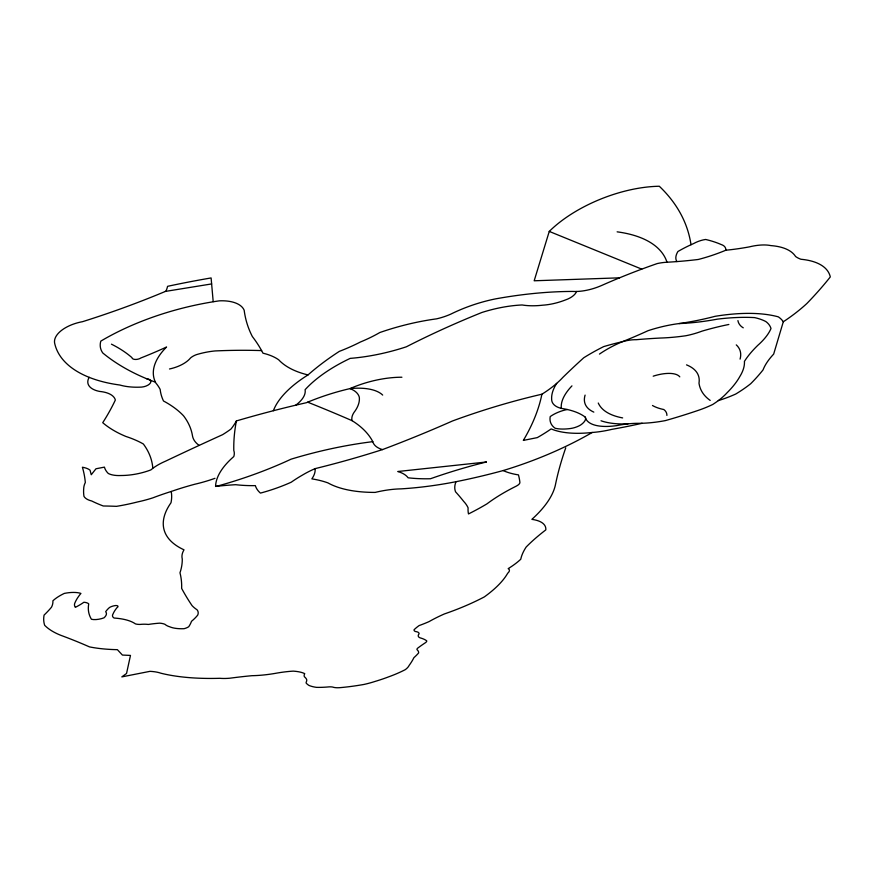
<?xml version="1.0" encoding="UTF-8"?>
<svg xmlns="http://www.w3.org/2000/svg" width="874" height="874" viewBox="0 0 874 874"><rect width="100%" height="100%" fill="white"/><g stroke="black" fill="none" stroke-linecap="round" stroke-linejoin="round"><path stroke-width="1.31" d="M691.006 244.731A399.637 192.531 -15.4 0 0 659.302 186.249A93.125 44.913 -21.2 0 0 549.254 231.413L534.178 280.783L619.535 277.834M273.376 410.725A102.608 46.584 -16.2 0 1 308.019 374.924A202.997 89.64 -17.6 0 1 339.341 351.37A124.053 63.278 -15.4 0 0 360.503 341.963A92.273 46.497 -15.9 0 0 379.851 332.513A138.114 62.502 -16.8 0 1 436.563 318.846A38.161 18.715 -17.9 0 0 450.798 314.127A86.701 40.062 -18.3 0 1 495.744 298.842A246.697 106.027 -17.4 0 1 572.896 291.435A36.588 17.382 -20.5 0 0 601.913 285.361A290.102 117.782 -20.3 0 1 657.27 263.555A35.637 16.311 -21.1 0 1 666.993 262.233A398.544 205.761 -27.1 0 0 698.282 259.469A100.39 47.884 -22.8 0 0 725.824 250.226A194.072 93.693 -24.8 0 0 749.324 246.883A39.8 17.677 -22.4 0 1 770.89 245.605A75.022 32.972 -21.9 0 1 795.559 256.475A62.065 27.094 -23.9 0 0 800.934 259.261A90.634 38.675 -21.9 0 1 830.3 276.927A415.882 203.292 -18.6 0 1 806.877 303.497A123.016 53.838 -21.7 0 1 783.301 321.774L773.665 354.101A89.257 34.654 -22.2 0 0 763.078 369.844A198.311 84.265 -19.3 0 1 750.711 383.708A84.09 34.37 -20.5 0 1 735.733 394.032A59.585 24.09 -20.8 0 1 718.297 400.609M165.437 291.403L211.628 283.93M549.254 231.413L641.756 269.126M213.19 301.639L211.104 277.943A464.181 196.814 -13.4 0 0 167.568 286.322A60.754 32.294 -11.6 0 1 165.896 291.206A810.941 574.163 0.8 0 1 82.593 321.665A30.721 15.699 -11.2 0 0 54.8 343.843A132.684 68.27 -13.2 0 0 119.836 385.019A48.78 24.155 -12.5 0 0 141.719 387.084A8.194 3.988 -12.4 0 0 150.503 382.823A8.194 3.988 -12.4 0 0 146.471 378.671M565.74 447.838A1519.209 423.049 -28.3 0 0 555.394 484.983A159.483 62.83 -16.2 0 1 531.862 519.364A49.774 18.365 -17.2 0 1 545.802 529.895A187.659 64.13 -19.1 0 0 526.17 547.026A132.99 46.683 -18.8 0 0 520.773 559.218A68.063 24.843 -16.7 0 1 508.176 568.635A12.695 4.501 -17 0 1 507.652 573.3A125.638 45.35 -15.8 0 1 484.316 596.92A120.776 43.951 -16.1 0 1 444.451 613.919A74.454 24.701 -16.6 0 0 429.101 621.589A61.945 21.774 -15.9 0 1 419.094 625.587A48.125 16.158 -16.4 0 0 414.068 629.75A9.789 3.321 -16.1 0 0 415.696 631.563A12.498 4.217 -15.9 0 1 419.105 633.759A14.694 4.938 -16.1 0 0 420.176 637.878A55.685 18.409 -15.5 0 1 426.774 640.893A6.981 2.327 -16 0 1 425.419 642.707A116.362 37.079 -16.8 0 0 417.783 648.082A6.02 1.988 -16 0 0 417.215 649.895A29.803 9.8 -15.6 0 1 418.624 652.944A86.985 29.071 -15.1 0 1 413.894 657.685A187.965 62.644 -14 0 1 409.119 665.442A25.335 8.227 -15.6 0 1 405.361 669.604A56.209 18.529 -15.4 0 1 388.821 676.782A66.304 21.948 -15.4 0 1 375.197 681.392A38.314 12.509 -15.4 0 1 363.999 684.44A113.882 38.532 -15.6 0 1 340.98 687.565A16.792 5.441 -15.2 0 1 333.606 687.335A11.449 3.682 -14.9 0 0 328.952 686.877A59.039 19.61 -15.2 0 1 316.464 687.357A51.358 16.956 -15.2 0 1 308.937 685.413A81.227 26.876 -15.6 0 1 306.84 683.785A10.324 3.387 -14.9 0 1 306.337 681.873A23.412 7.702 -14.5 0 0 306.282 678.803A58.405 19.162 -14.2 0 0 304.425 676.782A23.511 7.8 -15 0 1 304.742 673.646A45.109 14.858 -14.3 0 0 293.183 671.134A58.744 19.184 -14.3 0 0 275.168 673.395A68.467 23.773 -14.5 0 1 251.952 675.689A211.388 64.676 -13.5 0 0 229.829 678.213A33.146 11.384 -14 0 1 219.866 678.3A188.642 69.439 -14.8 0 1 160.783 673.188A41.176 14.104 -12.8 0 0 149.989 671.341L121.814 676.891L126.544 673.483L130.477 655.424L122.415 655.063L117.389 649.666A123.125 46.967 -13.2 0 1 89.454 646.88A1020.275 273.704 -6.5 0 0 60.907 635.343A133.143 51.566 -13.1 0 1 44.683 625.314A129.407 49.512 -13.1 0 1 44.093 615.077A195.153 76.475 -9.2 0 0 51.5 607.19A62.141 24.002 -10.8 0 0 52.877 600.831A40.106 15.47 -12 0 1 64.305 593.413A19.665 7.626 -11.7 0 1 80.932 593.413A105.798 40.641 -13.2 0 0 74.618 603.639A27.837 10.739 -12.2 0 0 75.339 607.354A56.482 22.09 -11.4 0 0 83.915 602.241A12.892 4.949 -11.9 0 1 88.733 603.868A139.13 53.478 -13.8 0 0 91.442 619.273A10.717 4.053 -12.2 0 0 104.006 617.82A19.599 7.418 -12.1 0 0 105.688 611.724A41.002 15.513 -12.8 0 1 109.469 607.528A6.784 2.578 -12.4 0 1 115.816 605.518A3.769 1.442 -12.4 0 1 117.007 607.659A77.589 29.235 -13.3 0 0 113.063 613.909A15.382 5.812 -12.6 0 0 114.112 618.038A58.919 21.621 -12.1 0 1 135.394 623.872A13.383 5.004 -12.8 0 0 140.015 624.429A20.758 7.637 -12.7 0 1 148.296 624.451A53.631 19.381 -12.8 0 1 159.658 623.162A19.25 7.079 -12.9 0 1 165.044 624.364A32.185 11.963 -13.4 0 0 169.807 626.822A31.54 11.701 -13.4 0 0 184.032 628.701A7.178 2.633 -13.3 0 0 188.751 626.691A91.552 33.857 -12.3 0 0 191.482 621.338A74.782 28.034 -12.6 0 0 197.732 615.067A32.174 11.963 -13.1 0 0 197 609.746A112.833 43.143 -14.7 0 1 192.062 605.627A1662.993 567.925 -29 0 1 181.639 588.388A387.499 145.335 -8.7 0 0 179.978 572.787A226.322 89.181 -10.3 0 0 182.262 558.901A56.362 22.571 -13.9 0 1 183.999 549.812A130.226 54.341 -14.7 0 1 170.987 502.779A148.875 63.562 -10.8 0 0 171.206 491.472A136.803 55.532 -13.6 0 1 194.836 484.229A81.61 36.795 -13.2 0 0 214.982 478.318M171.206 491.472A145.718 58.831 -13.6 0 0 152.775 497.874A70.608 31.377 -12.3 0 1 137.305 502.004A108.136 48.868 -12.1 0 1 116.493 506.341A231.577 89.563 -11.1 0 0 103.274 505.991A221.417 102.061 -14.6 0 1 91.683 500.977A26.275 11.493 -12 0 1 83.98 496.388A158.205 69.494 -14 0 1 83.718 488.457A55.477 24.417 -12.4 0 1 85.313 482.524A432.368 181.541 -5.9 0 0 82.396 467.229A23.871 10.619 -11.3 0 1 90.044 470.157L91.246 474.757L95.987 468.77L104.432 467.131A59.268 26.701 -12.8 0 0 108.31 473.479A22.265 9.975 -12.2 0 0 121.125 475.511A40.488 18.288 -12.3 0 0 150.885 469.906A41.307 18.136 -13.1 0 1 165.536 461.177A1176.59 321.129 -18.3 0 1 222.619 434.662A114.407 54.155 -12.5 0 0 230.944 429.079A114.876 53.587 -12.2 0 0 236.384 420.94A430.958 161.155 -14.9 0 1 306.413 402.706A118.951 51.85 -15.7 0 1 349.993 388.602A64.217 28.776 -16.2 0 1 401.909 377.229M455.999 481.705A69.254 27.597 -17.9 0 0 455.594 491.865A972.347 326.472 -7.4 0 1 463.712 501.436A132.564 51.424 -15.3 0 1 468.103 507.849A135.82 52.101 -18.7 0 0 468.486 513.945A155.233 64.337 -16.2 0 0 486.993 503.839A106.901 39.865 -18.1 0 1 516.228 486.152A7.44 2.928 -17.7 0 0 519.888 482.339A331.268 130.991 -13.5 0 0 518.457 474.899A103.241 42.083 -19 0 1 503.151 470.562A341.384 161.166 -18.6 0 1 455.999 481.705A228.3 102.356 -18 0 1 401.144 488.861A56.941 22.691 -15.8 0 0 375.132 492.412A121.125 52.079 -16.9 0 1 328.034 482.94A108.409 44.203 -14 0 0 311.854 478.865A54.734 23.445 -14.3 0 0 315.077 468.639A557.623 312.63 -15.3 0 0 382.473 449.597A944.39 620.573 -10.6 0 0 452.514 420.962A282.411 106.399 -17.5 0 1 541.913 394.207A84.658 37.768 -18.1 0 0 562.889 377.371A636.327 217.069 -23.3 0 1 583.756 357.761A115.324 47.961 -20 0 1 603.705 346.596A130.084 53.806 -19.4 0 1 622.31 341.723A27.422 11.865 -20 0 1 636.239 339.702A379.513 142.91 -17.2 0 1 660.602 338.03A160.761 72.924 -22.5 0 0 685.74 335.758A46.999 20.495 -21.3 0 0 702.051 331.126A138.835 55.652 -20.4 0 1 728.861 324.473M642.139 423.278A359.629 166.606 -22.1 0 1 611.986 429.331A64.141 26.493 -19.5 0 1 592.255 432.466A201.086 88.93 -17.9 0 1 503.151 470.562M152.797 468.016A225.088 98.423 -9.3 0 0 143.347 443.992A145.379 63.649 -10.7 0 0 125.987 436.487A176.111 85.827 -14.5 0 1 102.728 422.688A604.043 288.016 -2.4 0 0 115.346 400.019A29.148 13.94 -11.4 0 0 99.8 391.454A27.728 13.591 -11.9 0 1 89.181 377.328M236.384 420.94A594.702 249.931 -22.3 0 0 233.806 450.547A42.094 18.715 -13.3 0 1 233.784 456.567A104.137 44.727 -15.2 0 0 215.583 486.447A158.576 63.278 -13.3 0 1 235.685 484.699A107.863 48.289 -14.9 0 0 255.361 485.627A74.541 31.912 -15.3 0 0 260.441 493.1A95.211 42.16 -14.1 0 0 291.261 482.186A97.713 40.084 -15.7 0 1 302.917 474.811A59.432 24.778 -15.4 0 1 315.077 468.639M382.681 395.081A48.868 22.069 -15.6 0 0 349.993 388.602A44.203 20.168 -15.3 0 1 359.28 397.146A65.779 30.077 -15 0 1 355.106 410.944A35.495 15.852 -16.4 0 0 352.091 420.678A207.717 88.624 -13 0 1 372.794 441.654A42.465 18.42 -16.7 0 0 382.473 449.597M199.174 445.401A59.323 27.138 -14.2 0 1 192.477 435.809A201.839 90.83 -10.1 0 0 183.529 415.806A191.013 85.75 -10.4 0 0 163.514 401.002A151.322 72.913 -15.3 0 1 160.171 389.443A119.498 56.57 -10.7 0 0 155.911 383.096A87.029 42.597 -14.1 0 1 166.563 347.022A345.438 198.431 -8.8 0 1 140.856 357.979A5.353 2.666 -12.2 0 1 135.317 359.454A5.353 2.666 -12.2 0 1 131.952 357.641A189.505 90.055 -9.3 0 0 111.446 344.17M155.157 382.069A337.397 181.202 -17.7 0 1 102.815 353.009A49.763 25.226 -12.5 0 1 100.805 341.122A169.294 80.878 -13.5 0 1 219.33 300.842A34.272 17.491 -13.7 0 1 244.185 310.325A309.899 155.572 -20.1 0 0 252.368 336.566A403.897 186.381 -8.2 0 1 262.976 353.194A70.259 33.507 -13.7 0 1 278.708 359.826A114.057 56.023 -16.8 0 0 308.019 374.924M261.599 350.594A329.716 139.971 -12.3 0 0 215.026 350.944A47.425 22.953 -13.5 0 0 196.333 354.68A13.361 6.566 -13.4 0 0 190.521 357.969A26.264 13.044 -12.8 0 1 169.501 368.981M592.255 432.466A90.055 37.626 -19.7 0 1 551.155 428.916A111.938 48.365 -17.7 0 1 537.302 437.612L523.34 440.409A490.38 219.45 -11.4 0 0 541.913 394.207M372.794 441.654A199.556 78.955 -15.2 0 0 291.064 459.178A247.866 120.055 -12.9 0 1 216.479 486.348M307.681 402.171A4499.024 810.908 -2.7 0 1 352.091 420.678M295.751 405.175A37.342 17.425 -14.6 0 0 305.092 389.728A108.78 49.239 -16.6 0 1 350.19 358.384A129.33 65.211 -17 0 0 406.344 346.803A393.049 155.102 -18.7 0 1 481.924 312.466A81.293 37.287 -18.3 0 1 522.117 304.971A61.475 29.585 -20 0 0 542.798 305.179A40.095 19.108 -19.9 0 0 565.478 299.935A13.383 6.293 -19.8 0 0 576.49 291.479M556.683 383.38A86.176 36.315 -19.9 0 0 551.647 398.905A40.696 17.24 -19.3 0 0 561.348 408.398A105.251 42.913 -17.6 0 1 585.263 417.127A47.72 19.556 -19.6 0 0 616.454 425.649A62.185 24.341 -18.9 0 1 637.594 423.322A91.464 37.527 -20.5 0 0 665.332 420.613A309.199 140.277 -21.4 0 0 698.097 410.419A51.031 20.561 -20.4 0 0 712.845 404.411A56.635 22.844 -20.2 0 0 727.157 392.666A112.222 46.278 -19.8 0 0 739.841 376.519A89.727 36.828 -20.1 0 0 744.419 361.41A114.308 44.629 -22.3 0 1 757.813 345.328A68.98 29.028 -21.1 0 0 770.988 328.515A68.915 28.7 -20.9 0 0 765.853 321.577A93.736 38.86 -20.6 0 0 754.579 317.601A153.791 62.305 -20 0 0 717.412 319.141A181.967 83.412 -23.1 0 1 679.043 323.577M585.263 417.127A15.994 6.588 -18.8 0 1 580.576 425.037A11.941 4.905 -18.8 0 1 570.809 428.468A35.659 14.803 -19 0 1 555.154 428.26A59.323 24.559 -19.4 0 1 550.238 416.57A20.528 8.511 -18.7 0 1 567.27 409.502M783.301 321.774A81.697 33.933 -20.9 0 0 778.33 316.858A134.465 54.92 -20.3 0 0 715.172 316.301A182.011 84.417 -22.8 0 1 676.596 323.904A80.2 33.824 -20.2 0 0 648.071 330.678A283.471 142.309 -20.6 0 1 622.31 341.723A62.447 26.548 -20.1 0 0 599.466 354.09M561.348 408.398A77.185 32.141 -19.8 0 1 571.946 385.882M627.925 423.879A86.821 35.823 -20.3 0 1 601.017 420.765M622.649 417.914A100.663 41.57 -20.6 0 1 598.264 403.023M593.817 412.113A65.779 27.356 -20 0 1 585.099 395.103M666.895 415.423A39.898 15.94 -19.4 0 0 663.759 409.513A83.991 34.162 -21 0 1 652.485 405.492M710.191 400.412A148.209 58.711 -22.4 0 1 698.992 383.096A80.703 33.168 -19.5 0 0 686.516 364.873M653.195 376.181A27.312 11.242 -20 0 1 679.797 376.858M736.269 344.891A72.291 29.891 -20.3 0 1 740.081 359.127M743.261 327.826A52.659 22.123 -22.3 0 1 737.929 320.594M725.824 250.226A22.014 10.062 -22.1 0 0 721.083 244.491A158.609 71.439 -20 0 0 705.635 239.465A17.567 8.106 -22.1 0 0 693.519 243.606A72.247 32.48 -21.9 0 0 677.951 251.483A31.409 14.465 -22.2 0 0 676.891 261.588M617.131 231.839A139.228 65.266 -19.3 0 1 666.993 262.233M486.348 462.007L397.79 471.512A53.543 21.97 -15.7 0 1 408.092 477.794A129.407 55.608 -17.8 0 0 430.467 478.744A220.619 80.965 -16.9 0 1 486.348 462.007"/></g></svg>
